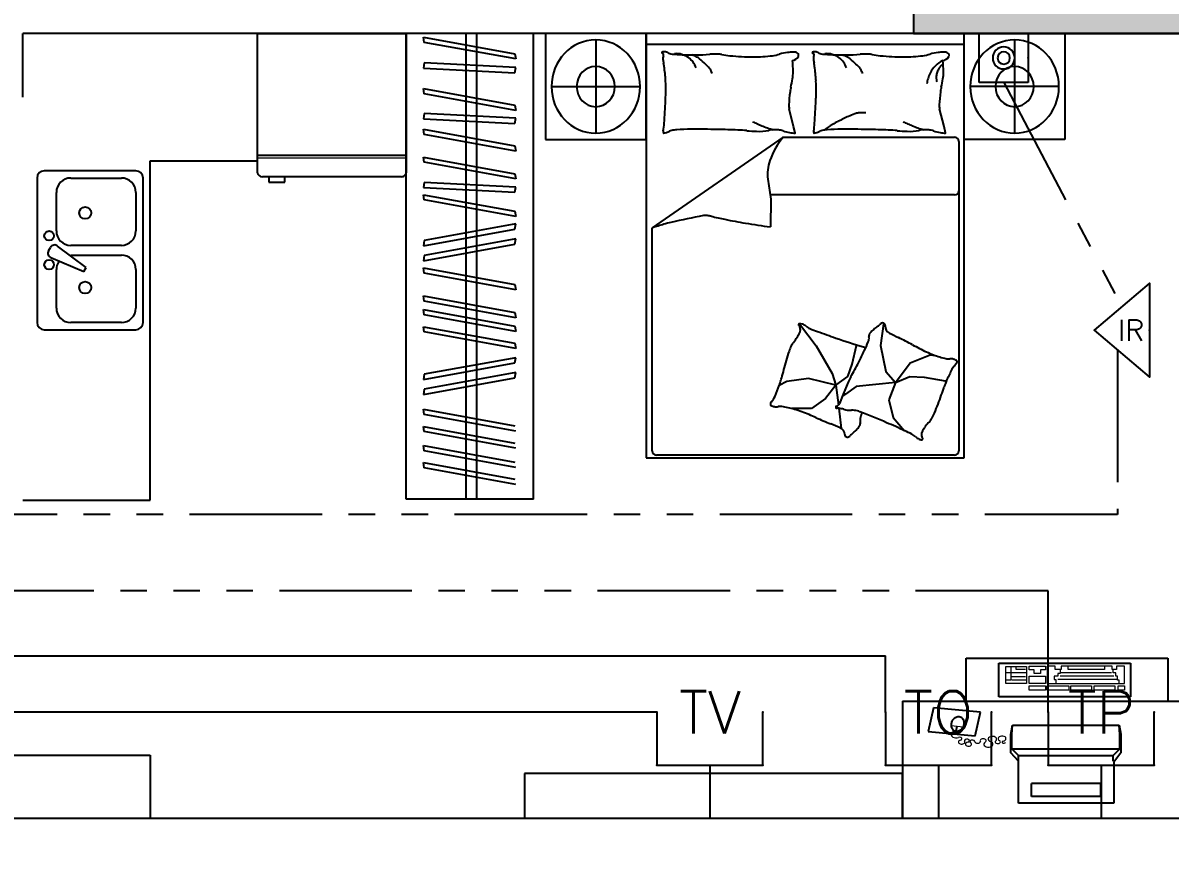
# Model space of a CAD drawing. Extents: x -41969 to 449372, y 65390 to 759577.
# Drawn here: x 301935 to 307344, y 719142 to 723042 of the extents above; entities that cross this region are included whole.
import ezdxf
from ezdxf.enums import TextEntityAlignment as Align

# ---------------------------------------------------------------- set-up
doc = ezdxf.new("R2010")
doc.units = 0
doc.header["$LTSCALE"] = 1000
doc.header["$MEASUREMENT"] = 0
doc.linetypes.add('PHANTOM2', pattern=[1.25, 0.625, -0.125, 0.125, -0.125, 0.125, -0.125])
doc.linetypes.add('PHANTOM3', pattern=[1.5, 0.625, -0.125, 0.125, -0.125, 0.125, -0.125, 0.125, -0.125])
for name, color, linetype in [('EQUIP-消防', 241, 'Continuous'), ('EQUIP-通讯', 241, 'Continuous'), ('jg新结构柱', 9, 'Continuous'), ('WALL', 7, 'Continuous'), ('WIRE-照明', 120, 'Continuous'), ('装修家具', 8, 'Continuous')]:
    doc.layers.add(name, color=color, linetype=linetype)
doc.styles.add('_TEL_DIM', font='SIMPLEX', dxfattribs={"width": 0.8, "height": 3.5, "bigfont": 'HZTXT'})
doc.styles.add('DIM_FONT', font='SIMPLEX', dxfattribs={"width": 0.7, "bigfont": 'GBCBIG'})
doc.styles.get("Standard").update_dxf_attribs({"font": 'gbenor.shx', "bigfont": 'gbcbig.shx'})
doc.linetypes.add('TV', pattern='A,2.8,-0.1,["TV",_TEL_DIM,S=0.07,R=0,X=0,Y=-0.1],-0.52', length=3.42)

# ---------------------------------------------------------------- blocks, each defined once
blk = doc.blocks.new('A$C65FF3140')
at = {"color": 8}
for p, q in [((6556.7, 10300), (7256.7, 10300)), ((6556.7, 9643.7), (6556.7, 10300)), ((7256.7, 8104.9), (7256.7, 10300)), ((7256.7, 10300), (7256.7, 9643.7)), ((7338.5, 10283.1), (7769.9, 10204.7)), ((7342.2, 10258.4), (7338.5, 10283.1)), ((7540.2, 8104.9), (7540.2, 10300)), ((7588.4, 10300), (7588.4, 8104.9)), ((7856.7, 8104.9), (7856.7, 10300)), ((7913.6, 10300), (7913.6, 9800)), ((8388.6, 10300), (7913.6, 10300)), ((8388.6, 9800), (8388.6, 10300)), ((8388.6, 9800), (8388.6, 10300)), ((9888.6, 10300), (8388.6, 10300)), ((8388.6, 10300), (8388.6, 8300)), ((9888.6, 9800), (9888.6, 10300)), ((9888.6, 10300), (10363.6, 10300)), ((9888.6, 8300), (9888.6, 10300)), ((10363.6, 10300), (10363.6, 9800)), ((7773.6, 10180.1), (7342.2, 10258.4)), ((8151.1, 10270), (8151.1, 9830)), ((9888.6, 10247.6), (8388.6, 10247.6)), ((10126.1, 10270), (10126.1, 9830)), ((7769.9, 10204.7), (7773.6, 10180.1)), ((7769.9, 10204.7), (7773.6, 10180.1)), ((7342.2, 10161.8), (7338.5, 10137.2)), ((7342.2, 10161.8), (7338.5, 10137.2)), ((7338.5, 10137.2), (7769.9, 10115.5)), ((7338.5, 10137.2), (7769.9, 10115.5)), ((7773.6, 10140.1), (7342.2, 10161.8)), ((7773.6, 10140.1), (7342.2, 10161.8)), ((7769.9, 10115.5), (7773.6, 10140.1)), ((7769.9, 10115.5), (7773.6, 10140.1)), ((7338.5, 10040.3), (7769.9, 9962)), ((7342.2, 10015.7), (7338.5, 10040.3)), ((7338.5, 10040.3), (7769.9, 9962)), ((7342.2, 10015.7), (7338.5, 10040.3)), ((7773.6, 9937.3), (7342.2, 10015.7)), ((7773.6, 9937.3), (7342.2, 10015.7)), ((7942.1, 10050), (8360.1, 10050)), ((10335.1, 10050), (9917.1, 10050)), ((7769.9, 9962), (7773.6, 9937.3)), ((7769.9, 9962), (7773.6, 9937.3)), ((7342.2, 9922.8), (7338.5, 9898.2)), ((7342.2, 9922.8), (7338.5, 9898.2)), ((7773.6, 9901.2), (7342.2, 9922.8)), ((7773.6, 9901.2), (7342.2, 9922.8)), ((7769.9, 9876.5), (7773.6, 9901.2)), ((7769.9, 9876.5), (7773.6, 9901.2)), ((9084, 9861.7), (9063.4, 9944.3)), ((9793.3, 9861.7), (9772.6, 9944.3)), ((7338.5, 9898.2), (7769.9, 9876.5)), ((7338.5, 9898.2), (7769.9, 9876.5)), ((7338.5, 9849.1), (7769.9, 9770.8)), ((7342.2, 9824.5), (7338.5, 9849.1)), ((7338.5, 9849.1), (7769.9, 9770.8)), ((7342.2, 9824.5), (7338.5, 9849.1)), ((9091.5, 9831.7), (9084, 9861.7)), ((9800.8, 9831.7), (9793.3, 9861.7)), ((7773.6, 9746.1), (7342.2, 9824.5)), ((7773.6, 9746.1), (7342.2, 9824.5)), ((7913.6, 9800), (8388.6, 9800)), ((9035.1, 9811.5), (8417, 9384.1)), ((9035.1, 9811.5), (9842.8, 9811.5)), ((9862.8, 9791.5), (9862.8, 8332.2)), ((10363.6, 9800), (9888.6, 9800)), ((7769.9, 9770.8), (7773.6, 9746.1)), ((7769.9, 9770.8), (7773.6, 9746.1)), ((6050, 8099.9), (6050, 9700)), ((6050, 9700), (6556.7, 9700)), ((7256.7, 9725), (6556.7, 9725)), ((7338.5, 9717.7), (7769.9, 9639.3)), ((7342.2, 9693), (7338.5, 9717.7)), ((7338.5, 9717.7), (7769.9, 9639.3)), ((7342.2, 9693), (7338.5, 9717.7)), ((7773.6, 9614.7), (7342.2, 9693)), ((7773.6, 9614.7), (7342.2, 9693)), ((7769.9, 9639.3), (7773.6, 9614.7)), ((7769.9, 9639.3), (7773.6, 9614.7)), ((7234.1, 9625), (6579.2, 9625)), ((6610.2, 9625), (6610.2, 9600)), ((6610.2, 9600), (6685.4, 9600)), ((6685.4, 9600), (6685.4, 9625)), ((7342.2, 9598.1), (7338.5, 9573.4)), ((7342.2, 9598.1), (7338.5, 9573.4)), ((7773.6, 9576.4), (7342.2, 9598.1)), ((7773.6, 9576.4), (7342.2, 9598.1)), ((7769.9, 9551.8), (7773.6, 9576.4)), ((7769.9, 9551.8), (7773.6, 9576.4)), ((8962.6, 9613.8), (8976.2, 9518.4)), ((7338.5, 9573.4), (7769.9, 9551.8)), ((7338.5, 9573.4), (7769.9, 9551.8)), ((7338.5, 9540.3), (7769.9, 9462)), ((7342.2, 9515.7), (7338.5, 9540.3)), ((7338.5, 9540.3), (7769.9, 9462)), ((7342.2, 9515.7), (7338.5, 9540.3)), ((9842.8, 9538.9), (8973.3, 9538.9)), ((7773.6, 9437.3), (7342.2, 9515.7)), ((7773.6, 9437.3), (7342.2, 9515.7)), ((8976.2, 9518.4), (8974.5, 9388.3)), ((7769.9, 9462), (7773.6, 9437.3)), ((7769.9, 9462), (7773.6, 9437.3)), ((7338.5, 9299), (7769.9, 9377.4)), ((7338.5, 9299), (7769.9, 9377.4)), ((7773.6, 9402), (7342.2, 9323.7)), ((7773.6, 9402), (7342.2, 9323.7)), ((7769.9, 9377.4), (7773.6, 9402)), ((7769.9, 9377.4), (7773.6, 9402)), ((8417, 8332.2), (8417, 9384.1)), ((7342.2, 9323.7), (7338.5, 9299)), ((7342.2, 9323.7), (7338.5, 9299)), ((7338.5, 9228.8), (7769.9, 9307.1)), ((7338.5, 9228.8), (7769.9, 9307.1)), ((7773.6, 9331.8), (7342.2, 9253.4)), ((7773.6, 9331.8), (7342.2, 9253.4)), ((7769.9, 9307.1), (7773.6, 9331.8)), ((7769.9, 9307.1), (7773.6, 9331.8)), ((7342.2, 9253.4), (7338.5, 9228.8)), ((7342.2, 9253.4), (7338.5, 9228.8)), ((7338.5, 9195.2), (7769.9, 9116.8)), ((7342.2, 9170.5), (7338.5, 9195.2)), ((7338.5, 9195.2), (7769.9, 9116.8)), ((7342.2, 9170.5), (7338.5, 9195.2)), ((7773.6, 9092.2), (7342.2, 9170.5)), ((7773.6, 9092.2), (7342.2, 9170.5)), ((7769.9, 9116.8), (7773.6, 9092.2)), ((7769.9, 9116.8), (7773.6, 9092.2)), ((7338.5, 9062.7), (7769.9, 8984.3)), ((7342.2, 9038), (7338.5, 9062.7)), ((7338.5, 9062.7), (7769.9, 8984.3)), ((7342.2, 9038), (7338.5, 9062.7)), ((7773.6, 8959.7), (7342.2, 9038)), ((7773.6, 8959.7), (7342.2, 9038)), ((7338.5, 8998.2), (7769.9, 8919.9)), ((7342.2, 8973.6), (7338.5, 8998.2)), ((7338.5, 8998.2), (7769.9, 8919.9)), ((7342.2, 8973.6), (7338.5, 8998.2)), ((7769.9, 8984.3), (7773.6, 8959.7)), ((7769.9, 8984.3), (7773.6, 8959.7)), ((7773.6, 8895.2), (7342.2, 8973.6)), ((7773.6, 8895.2), (7342.2, 8973.6)), ((9111, 8931.6), (9190.2, 8827.6)), ((9507.6, 8931.7), (9493.8, 8828.6)), ((7338.5, 8917.7), (7769.9, 8839.4)), ((7342.2, 8893.1), (7338.5, 8917.7)), ((7338.5, 8917.7), (7769.9, 8839.4)), ((7342.2, 8893.1), (7338.5, 8917.7)), ((7773.6, 8814.7), (7342.2, 8893.1)), ((7773.6, 8814.7), (7342.2, 8893.1)), ((7769.9, 8919.9), (7773.6, 8895.2)), ((7769.9, 8919.9), (7773.6, 8895.2)), ((7769.9, 8839.4), (7773.6, 8814.7)), ((7769.9, 8839.4), (7773.6, 8814.7)), ((9190.2, 8827.6), (9265.3, 8697.3)), ((9360.2, 8740.7), (9380, 8829.6)), ((9493.8, 8828.6), (9519.6, 8706.5)), ((7773.6, 8771.7), (7342.2, 8693.4)), ((7773.6, 8771.7), (7342.2, 8693.4)), ((7769.9, 8747.1), (7773.6, 8771.7)), ((7769.9, 8747.1), (7773.6, 8771.7)), ((9633.2, 8747.8), (9727.8, 8785.6)), ((9727.8, 8785.6), (9751.9, 8782.2)), ((7338.5, 8668.7), (7769.9, 8747.1)), ((7338.5, 8668.7), (7769.9, 8747.1)), ((9340.4, 8683.4), (9360.2, 8740.7)), ((9564.4, 8655), (9633.2, 8747.8)), ((7342.2, 8693.4), (7338.5, 8668.7)), ((7342.2, 8693.4), (7338.5, 8668.7)), ((7338.5, 8598.5), (7769.9, 8676.8)), ((7338.5, 8598.5), (7769.9, 8676.8)), ((7773.6, 8701.5), (7342.2, 8623.1)), ((7773.6, 8701.5), (7342.2, 8623.1)), ((7769.9, 8676.8), (7773.6, 8701.5)), ((7769.9, 8676.8), (7773.6, 8701.5)), ((9051.8, 8659.7), (9015.8, 8639.7)), ((9154.6, 8673.6), (9051.8, 8659.7)), ((9283.1, 8642), (9154.6, 8673.6)), ((9265.3, 8697.3), (9283.1, 8642)), ((9283.1, 8642), (9340.4, 8683.4)), ((9341.3, 8655.8), (9318.3, 8599.5)), ((9564.4, 8655), (9378.6, 8636.1)), ((9519.6, 8706.5), (9564.4, 8655)), ((9564.4, 8655), (9533.4, 8572.5)), ((9564.4, 8655), (9631.4, 8682.5)), ((9631.4, 8682.5), (9700.2, 8679)), ((9700.2, 8679), (9798.3, 8661.8)), ((9798.3, 8661.8), (9801.6, 8655.4)), ((7342.2, 8623.1), (7338.5, 8598.5)), ((7342.2, 8623.1), (7338.5, 8598.5)), ((9283.1, 8642), (9233.7, 8578.7)), ((9283.1, 8642), (9294.9, 8547.8)), ((9378.6, 8636.1), (9328.7, 8600)), ((9233.7, 8578.7), (9168.5, 8531.3)), ((9318.3, 8599.5), (9300.5, 8556)), ((9328.7, 8600), (9316.6, 8591.4)), ((9533.4, 8572.5), (9554, 8489.9)), ((7338.5, 8528.2), (7769.9, 8449.9)), ((7342.2, 8503.6), (7338.5, 8528.2)), ((7338.5, 8528.2), (7769.9, 8449.9)), ((7342.2, 8503.6), (7338.5, 8528.2)), ((7773.6, 8425.2), (7342.2, 8503.6)), ((7773.6, 8425.2), (7342.2, 8503.6)), ((9168.5, 8531.3), (9075.6, 8531.3)), ((9296.7, 8533.1), (9308.6, 8438.5)), ((7338.5, 8447.7), (7769.9, 8369.3)), ((7342.2, 8423), (7338.5, 8447.7)), ((7338.5, 8447.7), (7769.9, 8369.3)), ((7342.2, 8423), (7338.5, 8447.7)), ((9554, 8489.9), (9607.6, 8427.4)), ((7773.6, 8344.7), (7342.2, 8423)), ((7773.6, 8344.7), (7342.2, 8423)), ((7338.5, 8357.3), (7769.9, 8279)), ((7342.2, 8332.7), (7338.5, 8357.3)), ((7338.5, 8357.3), (7769.9, 8279)), ((7342.2, 8332.7), (7338.5, 8357.3)), ((7773.6, 8254.3), (7342.2, 8332.7)), ((7773.6, 8254.3), (7342.2, 8332.7)), ((7338.5, 8276.8), (7769.9, 8198.4)), ((7342.2, 8252.1), (7338.5, 8276.8)), ((7338.5, 8276.8), (7769.9, 8198.4)), ((7342.2, 8252.1), (7338.5, 8276.8)), ((8388.6, 8300), (9888.6, 8300)), ((9842.8, 8312.2), (8437, 8312.2)), ((7773.6, 8173.8), (7342.2, 8252.1)), ((7773.6, 8173.8), (7342.2, 8252.1)), ((5450, 8099.9), (6050, 8099.9)), ((7856.7, 8104.9), (7256.7, 8104.9)), ((7856.7, 8104.9), (7256.7, 8104.9)), ((9897.9, 7151.7), (9897.9, 7355.4)), ((9897.9, 7355.4), (10848.2, 7355.4)), ((10051.4, 7330.9), (10672.3, 7330.9)), ((10051.4, 7171.8), (10051.4, 7330.9)), ((10672.3, 7330.9), (10672.3, 7171.8)), ((10848.2, 7355.4), (10848.2, 7151.7)), ((9598, 7151.7), (11100, 7151.7)), ((9598, 7151.7), (9598, 6769.7)), ((10672.3, 7171.8), (10051.4, 7171.8)), ((9743.2, 7120.7, -88.9), (9718.8, 7009.4, -88.9)), ((9964.7, 7100.2, -88.9), (9743.2, 7120.7, -88.9)), ((9940.3, 6988.9, -88.9), (9964.7, 7100.2, -88.9)), ((9853.6, 7032.6, -88.9), (9848.7, 7010.6, -88.9)), ((10108.2, 6994.1), (10116.3, 7039.1)), ((10112.3, 6996.7), (10116.3, 7039.1)), ((10116.3, 7039.1), (10618.8, 7039.1)), ((10618.8, 7039.1), (10627, 6996.7)), ((10622.9, 6996.7), (10618.8, 7039.1)), ((9718.8, 7009.4, -88.9), (9940.3, 6988.9, -88.9)), ((10108.2, 6909.2), (10108.2, 6994.1)), ((10112.3, 6927.8), (10112.3, 6996.7)), ((10622.9, 6927.8), (10622.9, 6996.7)), ((10627, 6996.7), (10627, 6909.2)), ((10112.3, 6927.8), (10622.9, 6927.8)), ((10144.9, 6895.9), (10112.3, 6927.8)), ((10590.2, 6895.9), (10622.9, 6927.8)), ((4854.3, 6897.2), (6050, 6897.2)), ((6050, 6897.2), (6050, 6600)), ((10144.9, 6869.4), (10108.2, 6909.2)), ((10144.9, 6895.9), (10590.2, 6895.9)), ((10144.9, 6869.4), (10144.9, 6895.9)), ((10590.2, 6869.4), (10590.2, 6895.9)), ((10627, 6909.2), (10594.3, 6864.1)), ((10144.9, 6670.5), (10144.9, 6869.4)), ((10594.3, 6864.1), (10594.3, 6670.5)), ((9598, 6811.6), (7814.9, 6811.6)), ((7814.9, 6811.6), (7814.9, 6600)), ((9598, 6600), (9598, 6811.6)), ((9598, 6769.7), (9598, 6600)), ((10533, 6763.3), (10206.2, 6763.3)), ((10206.2, 6702.3), (10206.2, 6763.3)), ((10533, 6702.3), (10533, 6763.3)), ((10594.3, 6670.5), (10144.9, 6670.5)), ((10533, 6702.3), (10206.2, 6702.3)), ((7814.9, 6600), (9598, 6600)), ((9598, 6600), (11100, 6600))]:
    blk.add_line(p, q, dxfattribs=at)
at = {"color": 8, "lineweight": 13}
for p, q in [((7256.7, 9712.5), (6556.7, 9712.5)), ((10084, 7315), (10182.1, 7315)), ((10084, 7235.4), (10084, 7315)), ((10108.6, 7315), (10108.6, 7285.8)), ((10133.1, 7301.7), (10133.1, 7315)), ((10182.1, 7315), (10182.1, 7235.4)), ((10194.3, 7299.1), (10194.3, 7317.6)), ((10194.3, 7317.6), (10272, 7317.6)), ((10272, 7317.6), (10272, 7299.1)), ((10316.9, 7317.6), (10280.1, 7317.6)), ((10280.1, 7317.6), (10280.1, 7235.4)), ((10316.9, 7301.7), (10316.9, 7317.6)), ((10586.5, 7317.6), (10345.5, 7317.6)), ((10345.5, 7317.6), (10345.5, 7301.7)), ((10378.2, 7301.7), (10378.2, 7317.6)), ((10549.7, 7317.6), (10549.7, 7301.7)), ((10586.5, 7301.7), (10586.5, 7317.6)), ((10606.9, 7317.6), (10606.9, 7301.7)), ((10643.7, 7317.6), (10606.9, 7317.6)), ((10643.7, 7235.4), (10643.7, 7317.6)), ((10108.6, 7285.8), (10088.1, 7285.8)), ((10108.6, 7251.3), (10088.1, 7251.3)), ((10108.6, 7285.8), (10108.6, 7251.3)), ((10182.1, 7285.8), (10112.6, 7285.8)), ((10178, 7267.2), (10112.6, 7267.2)), ((10182.1, 7251.3), (10112.6, 7251.3)), ((10178, 7301.7), (10133.1, 7301.7)), ((10218.8, 7299.1), (10194.3, 7299.1)), ((10194.3, 7235.4), (10194.3, 7269.9)), ((10194.3, 7269.9), (10272, 7269.9)), ((10218.8, 7283.2), (10218.8, 7299.1)), ((10247.4, 7283.2), (10218.8, 7283.2)), ((10247.4, 7299.1), (10247.4, 7283.2)), ((10272, 7299.1), (10247.4, 7299.1)), ((10272, 7269.9), (10272, 7235.4)), ((10329.1, 7269.9), (10312.8, 7269.9)), ((10312.8, 7269.9), (10312.8, 7254)), ((10312.8, 7254), (10321, 7254)), ((10345.5, 7301.7), (10316.9, 7301.7)), ((10321, 7254), (10321, 7238.1)), ((10329.1, 7283.2), (10329.1, 7269.9)), ((10341.4, 7283.2), (10329.1, 7283.2)), ((10606.9, 7254), (10329.1, 7254)), ((10341.4, 7299.1), (10341.4, 7283.2)), ((10594.7, 7269.9), (10341.4, 7269.9)), ((10582.4, 7285.8), (10345.5, 7285.8)), ((10549.7, 7301.7), (10378.2, 7301.7)), ((10606.9, 7301.7), (10586.5, 7301.7)), ((10590.6, 7285.8), (10590.6, 7301.7)), ((10602.8, 7285.8), (10590.6, 7285.8)), ((10602.8, 7269.9), (10602.8, 7285.8)), ((10611, 7269.9), (10602.8, 7269.9)), ((10611, 7251.3), (10611, 7269.9)), ((10619.2, 7251.3), (10611, 7251.3)), ((10619.2, 7238.1), (10619.2, 7251.3)), ((10182.1, 7235.4), (10084, 7235.4)), ((10272, 7235.4), (10194.3, 7235.4)), ((10194.3, 7203.6), (10194.3, 7224.8)), ((10194.3, 7224.8), (10272, 7224.8)), ((10272, 7203.6), (10194.3, 7203.6)), ((10272, 7224.8), (10272, 7203.6)), ((10280.1, 7235.4), (10643.7, 7235.4)), ((10280.1, 7224.8), (10382.2, 7224.8)), ((10280.1, 7203.6), (10280.1, 7224.8)), ((10382.2, 7203.6), (10280.1, 7203.6)), ((10382.2, 7224.8), (10382.2, 7203.6)), ((10390.4, 7224.8), (10488.5, 7224.8)), ((10390.4, 7203.6), (10390.4, 7224.8)), ((10488.5, 7203.6), (10390.4, 7203.6)), ((10488.5, 7224.8), (10488.5, 7203.6)), ((10500.7, 7224.8), (10598.7, 7224.8)), ((10500.7, 7203.6), (10500.7, 7224.8)), ((10598.7, 7203.6), (10500.7, 7203.6)), ((10598.7, 7224.8), (10598.7, 7203.6)), ((10615.1, 7203.6), (10615.1, 7224.8)), ((10615.1, 7224.8), (10643.7, 7224.8)), ((10643.7, 7203.6), (10615.1, 7203.6)), ((10643.7, 7224.8), (10643.7, 7203.6)), ((9883.3, 7029.5, -88.9), (9826.3, 7035.4, -88.9))]:
    blk.add_line(p, q, dxfattribs=at)
at = {"color": 8, "linetype": 'ByBlock'}
for p, q in [((5982.2, 9652.9), (5550.8, 9652.9)), ((5516.7, 9618.8), (5516.7, 8937.6)), ((5675.7, 9618.8), (5914.1, 9618.8)), ((6016.3, 8937.6), (6016.3, 9618.8)), ((5607.5, 9369), (5607.5, 9550.7)), ((5982.2, 9550.7), (5982.2, 9369)), ((5570.4, 9275.9), (5579.6, 9291.8)), ((5747.8, 9197.2), (5613.7, 9298)), ((5914.1, 9300.9), (5675.7, 9300.9)), ((5676.5, 9255.5), (5914.1, 9255.5)), ((5582.1, 9243.3), (5736.5, 9177.5)), ((5736.5, 9177.5), (5747.8, 9197.2)), ((5607.5, 9005.7), (5607.5, 9187.3)), ((5982.2, 9187.3), (5982.2, 9005.7)), ((5914.1, 8937.6), (5675.7, 8937.6)), ((5550.8, 8903.5), (5982.2, 8903.5))]:
    blk.add_line(p, q, dxfattribs=at)
for centre, radius in [((5743.8, 9454.2), 28.4), ((5573.5, 9346.3), 22.7), ((5573.5, 9210.1), 22.7), ((5743.8, 9102.2), 28.4)]:
    blk.add_circle(centre, radius, dxfattribs=at)
at = {"color": 8}
for centre, radius, start, end in [((8464.6, 10210), 2.32, 160.436, 281.8931), ((8465.7, 10209.6), 3.42, 111.7883, 160.436), ((8473.7, 10189.4), 25.1, 94.3025, 111.7883), ((8466, 10203.5), 4.28, 21.9904, 101.8931), ((8500.5, 10181.6), 32.8, 158.579, 188.1335), ((8711.6, 10211.8), 246, 188.1335, 192.1095), ((8455.5, 10199.3), 15.6, 338.579, 21.9904), ((8474, 10185.7), 28.9, 59.3487, 94.3025), ((8516.2, 10256.9), 53.9, 239.3487, 264.7408), ((8586.5, 11020.6), 820.8, 264.7408, 268.0921), ((8529.8, 10106.2), 99.2, 74.0648, 94.2159), ((8529.8, 10106.2), 99.2, 53.9136, 74.0648), ((8608.9, 11693.7), 1494.3, 268.0921, 270.5757), ((8529.8, 10106.2), 99.2, 36.1766, 53.9136), ((8521.2, 9980.7), 234, 62.7604, 69.1397), ((8615.2, 11072.6), 873.2, 270.5757, 274.8018), ((8593.2, 10120.5), 76.8, 51.6114, 62.7604), ((8397.6, 9873.7), 391.6, 46.1885, 51.6114), ((8712.5, 9913.8), 289.7, 87.4614, 94.8018), ((8718.6, 10051), 152.4, 79.8101, 87.4614), ((8839.2, 10721.9), 529.3, 259.8101, 263.9133), ((8894.3, 11238.7), 1049, 263.9133, 270), ((8894.3, 10872.4), 682.7, 270, 277.5469), ((8952.1, 10435.8), 242.2, 277.5469, 285.744), ((9100.6, 9909.3), 304.8, 98.4372, 105.744), ((9079.5, 10051.3), 161.1, 90, 98.4372), ((9075.8, 10207.3), 34.2, 274.4002, 333.4195), ((8589.6, 10120.1), 491.8, 0, 6.2324), ((9079.5, 10122.1), 90.4, 78.7276, 90), ((9094.6, 10197.9), 13.1, 333.4195, 78.7276), ((9173.9, 10210), 2.32, 160.436, 281.8931), ((9174.9, 10209.6), 3.42, 111.7883, 160.436), ((9183, 10189.4), 25.1, 94.3025, 111.7883), ((9175.2, 10203.5), 4.28, 21.9904, 101.8931), ((9209.8, 10181.6), 32.8, 158.579, 188.1335), ((9420.9, 10211.8), 246, 188.1335, 192.1095), ((9164.7, 10199.3), 15.6, 338.579, 21.9904), ((9183.2, 10185.7), 28.9, 59.3487, 94.3025), ((9225.5, 10256.9), 53.9, 239.3487, 264.7408), ((9295.7, 11020.6), 820.8, 264.7408, 268.0921), ((9239.1, 10106.2), 99.2, 74.0648, 94.2159), ((9239.1, 10106.2), 99.2, 53.9136, 74.0648), ((9318.2, 11693.7), 1494.3, 268.0921, 270.5757), ((9239.1, 10106.2), 99.2, 36.1766, 53.9136), ((9230.4, 9980.7), 234, 62.7604, 69.1397), ((9324.4, 11072.6), 873.2, 270.5757, 274.8018), ((9302.4, 10120.5), 76.8, 51.6114, 62.7604), ((9106.9, 9873.7), 391.6, 46.1885, 51.6114), ((9421.8, 9913.8), 289.7, 87.4614, 94.8018), ((9427.8, 10051), 152.4, 79.8101, 87.4614), ((9548.4, 10721.9), 529.3, 259.8101, 263.9133), ((9603.5, 11238.7), 1049, 263.9133, 270), ((9603.5, 10872.4), 682.7, 270, 277.5469), ((9661.4, 10435.8), 242.2, 277.5469, 285.744), ((9809.8, 9909.3), 304.8, 98.4372, 105.744), ((9851.8, 10048.8), 139.9, 117.2036, 134.9024), ((9788.7, 10051.3), 161.1, 90, 98.4372), ((9785, 10207.3), 34.2, 274.4002, 333.4195), ((9298.8, 10120.1), 491.8, 0, 6.2324), ((9788.7, 10122.1), 90.4, 78.7276, 90), ((9803.8, 10197.9), 13.1, 333.4195, 78.7276), ((8277.2, 10118.5), 198.3, 7.6809, 12.1095), ((7568.9, 10023), 913.1, 3.3687, 7.6809), ((8529.8, 10106.2), 99.2, 18.4397, 36.1766), ((8512.9, 9993.8), 225.2, 39.0349, 46.1885), ((8649.5, 10104.6), 49.3, 28.3168, 39.0349), ((8516.7, 10033), 200.2, 23.0028, 28.3168), ((8877.5, 10120.1), 204, 350.3156, 0), ((8986.4, 10118.5), 198.3, 7.6809, 12.1095), ((8278.1, 10023), 913.1, 3.3687, 7.6809), ((9239.1, 10106.2), 99.2, 18.4397, 36.1766), ((9222.1, 9993.8), 225.2, 39.0349, 46.1885), ((9358.7, 10104.6), 49.3, 28.3168, 39.0349), ((9225.9, 10033), 200.2, 23.0028, 28.3168), ((9851.8, 10048.8), 139.9, 134.9024, 152.6012), ((9954.1, 10047), 205.6, 158.1851, 161.2201), ((9903.5, 10067.2), 151.1, 154.6449, 158.1851), ((9814.5, 10109.4), 52.6, 138.5571, 154.6449), ((9842.4, 10084.7), 89.9, 126.2641, 138.5571), ((9586.7, 10120.1), 204, 350.3156, 0), ((7802.8, 10036.8), 678.7, 358.3669, 3.3687), ((8209.1, 10234.2), 882, 347.8016, 350.3156), ((8512, 10036.8), 678.7, 358.3669, 3.3687), ((9851.8, 10048.8), 139.9, 163.485, 174.3689), ((9851.8, 10048.8), 139.9, 152.6012, 163.485), ((9812.6, 10095.1), 56.2, 161.2201, 180), ((9848, 10095.1), 91.5, 180, 194.6851), ((8918.3, 10234.2), 882, 347.8016, 350.3156), ((7116.6, 10056.4), 1365.2, 356.945, 358.3669), ((9719.5, 9933.2), 658.8, 171.9949, 177.3351), ((9381.2, 9980.8), 317.1, 167.8016, 171.9949), ((7825.8, 10056.4), 1365.2, 356.945, 358.3669), ((10428.7, 9933.2), 658.8, 171.9949, 177.3351), ((10090.4, 9980.8), 317.1, 167.8016, 171.9949), ((-5136.3, 10710.3), 13635.6, 356.49514, 356.94504), ((9129, 9960.7), 67.7, 177.3351, 194.0452), ((-4427.1, 10710.3), 13635.6, 356.49514, 356.94504), ((9838.3, 9960.7), 67.7, 177.3351, 194.0452), ((9932.8, 8604.3), 1432.3, 114.3265, 116.4985), ((9551.5, 9447.7), 506.6, 110.6743, 114.3265), ((9393.1, 9867.5), 58, 94.0828, 110.6743), ((9408.3, 9654), 272.1, 86.4448, 94.0828), ((8153.1, 9896.3), 321.2, 350.0016, 356.4951), ((8541.9, 9700.7), 145.9, 93.574, 102.869), ((8605.4, 8684.6), 1164, 90.2865, 93.574), ((8628.1, 4130.1), 5718.5, 89.0296, 90.2865), ((8668, 6486.1), 3362.2, 87.3904, 89.0296), ((8765.7, 8629.6), 1216.5, 85.3824, 87.3904), ((9206.4, 10552), 738.7, 244.6889, 246.5156), ((9206.4, 10552), 738.7, 246.5156, 248.3423), ((9206.4, 10552), 738.7, 248.3423, 250.572), ((9206.4, 10552), 738.7, 250.572, 252.8018), ((8995.7, 9700.6), 145.9, 83.5659, 101.5586), ((8998.7, 9726.6), 119.7, 72.6136, 83.5659), ((8862.4, 9896.3), 321.2, 350.0016, 356.4951), ((9251.1, 9700.7), 145.9, 93.574, 102.869), ((9654.5, 9254), 728.6, 122.135, 125.8263), ((9314.6, 8684.6), 1164, 90.2865, 93.574), ((9433.2, 9606.3), 312.6, 116.4985, 122.135), ((9337.4, 4130.1), 5718.5, 89.0296, 90.2865), ((9377.3, 6486.1), 3362.2, 87.3904, 89.0296), ((9475, 8629.6), 1216.5, 85.3824, 87.3904), ((9915.6, 10552), 738.7, 244.6889, 246.5156), ((9915.6, 10552), 738.7, 246.5156, 248.3423), ((9915.6, 10552), 738.7, 248.3423, 250.572), ((9915.6, 10552), 738.7, 250.572, 252.8018), ((9705, 9700.6), 145.9, 83.5659, 101.5586), ((9707.9, 9726.6), 119.7, 72.6136, 83.5659), ((8488.5, 9837.2), 19.3, 170.0016, 196.6978), ((8471.2, 9832), 1.32, 196.6978, 277.1204), ((8460.5, 9917.5), 87.5, 277.1204, 286.2212), ((8463.5, 9907.2), 76.7, 286.2212, 297.2841), ((8519.5, 9798.8), 45.3, 102.869, 117.2841), ((8976.8, 11242.3), 1404.8, 265.3824, 267.2509), ((8920.4, 10069), 230.1, 267.2509, 281.5586), ((9323.9, 9572.2), 375.1, 140.3555, 159.8512), ((9103.1, 10060.1), 229.7, 252.6136, 260.5159), ((9109.9, 10100.6), 270.8, 260.5159, 265.9171), ((9090.6, 9831.4), 0.917, 265.9171, 14.0449), ((9197.7, 9837.2), 19.3, 170.0016, 196.6978), ((9180.5, 9832), 1.32, 196.6978, 277.1204), ((9169.8, 9917.5), 87.5, 277.1204, 286.2212), ((9172.8, 9907.2), 76.7, 286.2212, 297.2841), ((9228.7, 9798.8), 45.3, 102.869, 117.2841), ((9686, 11242.3), 1404.8, 265.3824, 267.2509), ((9629.7, 10069), 230.1, 267.2509, 281.5586), ((9812.3, 10060.1), 229.7, 252.6136, 260.5159), ((9819.1, 10100.6), 270.8, 260.5159, 265.9171), ((9799.9, 9831.4), 0.917, 265.9171, 14.0449), ((9842.8, 9791.5), 20, 0, 90), ((9140.9, 9639.3), 180.1, 159.8512, 188.1356), ((9842.8, 9558.9), 20, 270, 0), ((9414.9, 5447.8), 4064.6, 100.7276, 102.9255), ((8669.1, 9384.2), 58.1, 82.2696, 100.7276), ((8650.8, 9249.4), 194.2, 76.8096, 82.2696), ((9269.2, 11887.9), 2515.8, 256.8096, 258.3259), ((9283.8, 11958.6), 2588, 258.3259, 260.505), ((8976.1, 7636.1), 1835.1, 105.9352, 107.7364), ((8652.7, 8768.6), 657.4, 102.9255, 105.9352), ((9480.4, 13134.3), 3780.1, 260.505, 262.308), ((9113.2, 8926.7), 6.3, 166.7192, 233.4208), ((9111.3, 8927.2), 4.43, 93.9484, 166.7192), ((9113.5, 8896.4), 35.2, 69.6548, 93.9484), ((9104.8, 8873.1), 60.1, 51.4146, 69.6548), ((9459.5, 8960.7), 45.2, 307.5287, 314.1274), ((9539.5, 8878.2), 69.7, 128.8136, 134.1274), ((9503.8, 8922.6), 12.7, 356.7545, 128.8136), ((8798.5, 9049), 352, 329.0944, 333.1821), ((9101, 8910.3), 14.2, 10.4074, 53.4208), ((9077.5, 8907.9), 39.3, 333.1821, 345.4291), ((9039, 8898.9), 77.1, 2.7286, 10.4074), ((9100.8, 8901.9), 15.3, 345.4291, 2.7286), ((9191.7, 8982), 79.2, 231.4146, 247.2931), ((9484.3, 9681.1), 837.1, 247.2931, 249.8713), ((10949.3, 13678.3), 5094.2, 249.8713, 250.9164), ((9461.5, 8873.2), 22.6, 144.1064, 188.0492), ((9505.9, 8841.1), 77.4, 133.5224, 144.1064), ((9602.4, 8739.4), 217.6, 127.2151, 133.5224), ((9870.3, 8386.7), 660.5, 126.2163, 127.2151), ((9254, 9228.2), 382.5, 306.2163, 307.5287), ((9552.3, 8919.9), 35.9, 176.7545, 242.7098), ((10955.9, 11640.4), 3097.2, 242.7098, 243.5853), ((9249.4, 8741.4), 196.5, 153.9265, 162.1604), ((9145.7, 8792.2), 81, 140.2995, 153.9265), ((8934.1, 8967.8), 194, 320.2995, 329.0944), ((10312, 11836.2), 3145, 250.9164, 253.3915), ((9446.4, 8934.1), 116.6, 253.3915, 259.2634), ((8506.6, 9229.6), 1005.4, 334.9471, 337.5838), ((9393.7, 8863.6), 45.8, 337.5838, 8.0492), ((8681.1, 7060.9), 2016.2, 62.5001, 63.5853), ((6794.6, 3436.9), 6101.9, 62.15178, 62.50014), ((12372.3, 13994.3), 5838.3, 242.15178, 242.50792), ((10969.1, 8188), 2003, 162.1604, 164.7375), ((7889.3, 9518.1), 1686.8, 332.9116, 334.9471), ((9965, 9368.4), 623.6, 242.5079, 249.2514), ((9896.4, 9187.3), 430, 249.2514, 257.3748), ((9816.2, 8829.2), 63, 257.3748, 273.3881), ((9823.5, 8706.6), 59.9, 76.9598, 93.3881), ((9825.5, 8715.3), 50.9, 58.3083, 76.9598), ((10626.7, 8281.4), 1648.1, 164.7375, 166.159), ((7997.6, 9462.7), 1565.2, 330.064, 332.9116), ((12216.1, 7536.1), 2661.9, 153.6668, 154.8268), ((9898.2, 8683.3), 75.5, 130.5086, 153.6668), ((9838.2, 8753.5), 16.8, 310.5086, 0.9614), ((9849.2, 8753.7), 5.8, 0.9614, 58.3083), ((8496.8, 8806.2), 545.4, 343.6878, 346.159), ((9539.7, 8574.7), 214.3, 150.064, 157.7645), ((10311.8, 8462.5), 545.4, 159.2919, 161.7631), ((9969.7, 8591.8), 179.8, 154.8268, 159.2919), ((6527.1, 9584), 2661.9, 338.0627, 339.2227), ((8847.8, 8703.5), 179.8, 339.2227, 343.6878), ((8228.4, 9149), 1648.1, 340.3416, 341.7631), ((8991.3, 8552.4), 16.8, 134.9045, 185.3572), ((8980.4, 8551.3), 5.8, 185.3572, 242.7041), ((8926.2, 8617.7), 75.5, 314.9045, 338.0627), ((9279.2, 8564.7), 23.1, 287.1867, 337.7645), ((7894.2, 9268.4), 2003, 337.7645, 340.3416), ((9001.1, 8591.4), 50.9, 242.7041, 261.3557), ((9002.4, 8600.3), 59.9, 261.3557, 277.784), ((9019.1, 8478.5), 63, 81.7707, 97.784), ((8966.5, 8115.4), 430, 73.6473, 81.7707), ((8912, 7929.5), 623.6, 66.9038, 73.6473), ((6866.4, 3132.8), 5838.3, 66.54767, 66.9038), ((9287.4, 8538.3), 4.67, 107.1867, 250.6201), ((9288.9, 8542.5), 9.2, 250.6201, 274.2593), ((9292.1, 8499.5), 34, 82.0178, 94.2593), ((9269.7, 8339.5), 195.5, 75.1193, 82.0178), ((9365.9, 8701.8), 179.4, 255.1193, 262.3216), ((9351.5, 8594.6), 71.2, 262.3216, 274.5118), ((9362.3, 8457.5), 66.3, 81.8784, 94.5118), ((9355.2, 8407.8), 116.6, 68.9957, 81.8784), ((8269.7, 5580.6), 3145, 66.5205, 68.9957), ((10355.5, 8179.8), 1005.4, 160.6552, 161.9797), ((9566.4, 8584.8), 196.5, 329.5306, 337.7645), ((11618.4, 14086.6), 6101.9, 246.54767, 246.89602), ((10015.2, 10328.7), 2016.2, 246.896, 247.9812), ((8098.2, 5588.2), 3097.2, 67.1056, 67.9812), ((9289.1, 8408.4), 35.9, 1.1504, 67.1056), ((9225.3, 8584.5), 217.6, 311.611, 317.9183), ((9329.4, 8490.5), 77.4, 317.9183, 328.5023), ((9376.1, 8461.9), 22.6, 328.5023, 12.4451), ((9442.9, 8476.6), 45.8, 161.9797, 192.4451), ((7493.1, 3792.7), 5094.2, 65.4754, 66.5205), ((9992.4, 8243.6), 352, 144.6985, 148.7862), ((9863.4, 8334.9), 194, 135.9036, 144.6985), ((9665.9, 8526.2), 81, 315.9036, 329.5306), ((9337.7, 8409.4), 12.7, 181.1504, 313.2095), ((9298.7, 8450.9), 69.7, 313.2095, 318.5233), ((9384.8, 8374.8), 45.2, 131.9246, 138.5233), ((9610.2, 8123.8), 382.5, 130.6122, 131.9246), ((8931.2, 8915.6), 660.5, 310.6122, 311.611), ((9260.2, 7665.8), 837.1, 62.8972, 65.4754), ((9605.5, 8340.5), 79.2, 47.0187, 62.8972), ((9700.4, 8442.4), 60.1, 227.0187, 245.2589), ((9690, 8419.8), 35.2, 245.2589, 269.5525), ((9764.1, 8411.6), 77.1, 178.3327, 186.0115), ((9702.2, 8413.4), 15.3, 161.0332, 178.3327), ((9701.4, 8405), 14.2, 186.0115, 229.0249), ((9725, 8405.6), 39.3, 148.7862, 161.0332), ((9689.8, 8389), 4.43, 269.5525, 342.3233), ((9688, 8389.6), 6.3, 342.3233, 49.0249), ((8437, 8332.2), 20, 180, 270), ((9842.8, 8332.2), 20, 270, 0)]:
    blk.add_arc(centre, radius, start, end, dxfattribs=at)
at = {"color": 8, "linetype": 'ByBlock'}
for centre, radius, start, end in [((5550.8, 9618.8), 34.1, 90, 180), ((5982.2, 9618.8), 34.1, 360, 90), ((5675.7, 9550.7), 68.1, 90, 180), ((5914.1, 9550.7), 68.1, 360, 90), ((5675.7, 9369), 68.1, 180, 270), ((5914.1, 9369), 68.1, 270, 360), ((5590.1, 9264.6), 22.7, 150, 249.4623), ((5599.2, 9280.4), 22.7, 50.5377, 150), ((5914.1, 9187.3), 68.1, 360, 90), ((5675.7, 9187.3), 68.1, 146.607, 180), ((5675.7, 9005.7), 68.1, 180, 270), ((5914.1, 9005.7), 68.1, 270, 360), ((5550.8, 8937.6), 34.1, 180, 270), ((5982.2, 8937.6), 34.1, 270, 360)]:
    blk.add_arc(centre, radius, start, end, dxfattribs=at)
at = {"color": 8, "linetype": 'Continuous', "extrusion": (0, 0, -1)}
for centre in [(8151.1, 10050), (10126.1, 10050)]:
    blk.add_ellipse(centre, major_axis=(0, 220), ratio=0.95, start_param=3.141593, end_param=9.424778, dxfattribs=at)
at = {"color": 8, "extrusion": (0, 0, -1)}
for centre in [(8151.1, 10050), (10126.1, 10050)]:
    blk.add_ellipse(centre, major_axis=(0, 95), ratio=0.95, start_param=3.141593, end_param=9.424778, dxfattribs=at)
at = {"color": 8}
for centre, major_axis, ratio, start_param, end_param in [((6579.2, 9643.7), (22.6, 0), 0.830219, 3.141593, 4.712389), ((7234.1, 9643.7), (-22.6, 0), 0.830219, 1.570796, 3.141593), ((9915.9, 7039.2, -88.9), (-89.8, 0), 0.649296, -0.133552, 0.103831), ((9886.1, 7037.1, -88.9), (-59.8, 0), 0.649296, 0.103831, 0.395098), ((9915.9, 7039.2, -88.9), (-89.8, 0), 0.649296, -0.370934, -0.133552), ((9887.9, 7046.2, -88.9), (-59.8, 0), 0.649296, -0.662201, -0.370934), ((9871.2, 7054.7, -88.9), (-38.5, 0), 0.649296, -1.087512, -0.662201), ((9861.9, 7066.2, -88.9), (-18.6, 0), 0.649296, 4.578837, 5.195673), ((9861.9, 7066.2, -88.9), (-18.6, 0), 0.649296, 3.962002, 4.578837), ((9848.4, 7056.7, -88.9), (-38.5, 0), 0.649296, 3.536691, 3.962002), ((9798.9, 7049.4, -88.9), (-89.8, 0), 0.649296, 2.770659, 3.008041), ((9828.7, 7051.4, -88.9), (-59.8, 0), 0.649296, 3.245423, 3.536691), ((9798.9, 7049.4, -88.9), (-89.8, 0), 0.649296, 3.008041, 3.245423), ((9866.4, 7031.8, -88.9), (-38.5, 0), 0.649296, 0.395098, 0.820409), ((9852.9, 7022.4, -88.9), (-18.6, 0), 0.649296, 0.820409, 1.437245), ((9852.9, 7022.4, -88.9), (-18.6, 0), 0.649296, 1.437245, 2.05408), ((9843.6, 7033.8, -88.9), (-38.5, 0), 0.649296, 2.05408, 2.479391), ((9826.8, 7042.3, -88.9), (-59.8, 0), 0.649296, 2.479391, 2.770659)]:
    blk.add_ellipse(centre, major_axis=major_axis, ratio=ratio, start_param=start_param, end_param=end_param, dxfattribs=at)
at = {"color": 8, "lineweight": 13}
for centre, major_axis, start_param, end_param in [((9850.4, 6994.8, -88.9), (-24, 0), 4.712389, 8.350346), ((9866.9, 6975, -88.9), (-10.7, 0), 1.927978, 5.208754), ((10021.5, 6973.1, -88.9), (-19.9, 0), 2.473279, 7.373525), ((10066.8, 6975.4, -88.9), (-18.6, 0), 1.879371, 7.150762), ((9876, 6959.3, -88.9), (-15.2, 0), -1.213615, 3.502236), ((9901, 6965.4, -88.9), (-11.7, 0), 1.85397, 6.643828), ((9908.3, 6949.1, -88.9), (-14.5, 0), -1.287623, 3.939434), ((9926.5, 6961.2, -88.9), (-11.5, 0), 3.196719, 7.081027), ((9951.4, 6962.1, -88.9), (-13.4, 0), 0.055126, 3.351464), ((9978, 6965.8, -88.9), (-13.8, 0), 2.334942, 6.493057), ((10002.4, 6949.2, -88.9), (-21.5, 0), -0.806651, 4.231932), ((10046.8, 6960.1, -88.9), (-12.4, 0), -0.668314, 4.00917), ((10075, 6958.9, -88.9), (-8.17, 0), -1.262221, 3.228162)]:
    blk.add_ellipse(centre, major_axis=major_axis, ratio=0.649296, start_param=start_param, end_param=end_param, dxfattribs=at)
at = {"color": 8, "ltscale": 1e-06, "style": 'DIM_FONT', "text_generation_flag": 4, "width": 0.8, "flags": 9}
for tag, p, rotation in [('YSIZE', (7913.6, 18100), 270), ('XSIZE', (7913.6, 18100), 270), ('YSIZE', (5350, 12479.8), 270.0001), ('XSIZE', (5350, 12479.8), 270.0001), ('YSIZE', (7913.6, 10300), 270), ('XSIZE', (7913.6, 10300), 270), ('YSIZE', (5350, 4679.8), 270.0001), ('XSIZE', (5350, 4679.8), 270.0001), ('YSIZE', (-4020.2, -3750), 180.0001), ('XSIZE', (-4020.2, -3750), 180.0001), ('YSIZE', (3779.8, -3750), 180.0001), ('XSIZE', (3779.8, -3750), 180.0001), ('YSIZE', (12500, -4413.7), 270.0001), ('XSIZE', (12500, -4413.7), 270.0001), ('XSIZE', (12451, -6050.4), 180), ('YSIZE', (12451, -6050.4), 180), ('YSIZE', (10569.5, -6235.4), 180), ('XSIZE', (10569.5, -6235.4), 180), ('XSIZE', (-6200, -6313.6), 180), ('YSIZE', (-6200, -6313.6), 180), ('XSIZE', (1600, -6313.6), 180), ('YSIZE', (1600, -6313.6), 180)]:
    blk.add_attdef(tag, p, '', height=0.5, rotation=rotation, dxfattribs=at)
at = {"color": 8, "style": 'DIM_FONT', "oblique": 0, "width": 0.8, "flags": 9}
for tag, p, rotation in [('YSIZE', (5516.7, 17078.2), 360), ('XSIZE', (5516.7, 17078.2), 360), ('YSIZE', (5516.7, 9278.2), 360), ('XSIZE', (5516.7, 9278.2), 360), ('YSIZE', (-7221.8, -3916.7), 270), ('XSIZE', (-7221.8, -3916.7), 270), ('YSIZE', (578.2, -3916.7), 270), ('XSIZE', (578.2, -3916.7), 270)]:
    blk.add_attdef(tag, p, '', height=0.413, rotation=rotation, dxfattribs=at)
at = {"color": 8, "ltscale": 1e-06, "style": 'DIM_FONT', "width": 0.8, "flags": 9}
for tag, p, rotation in [('YSIZE', (5350, 16101), 89.9999), ('XSIZE', (5350, 16101), 89.9999), ('XSIZE', (7913.6, 10500), 90), ('YSIZE', (7913.6, 10500), 90), ('YSIZE', (7913.6, 2700.1), 90), ('XSIZE', (7913.6, 2700.1), 90), ('YSIZE', (-16900, -4413.7), 269.9999), ('XSIZE', (-16900, -4413.7), 269.9999)]:
    blk.add_attdef(tag, p, '', height=0.5, rotation=rotation, dxfattribs=at)
at = {"color": 8, "style": 'DIM_FONT', "text_generation_flag": 4, "width": 0.8, "flags": 9}
for tag, p, rotation in [('YSIZE', (5516.7, 11521.8), 0), ('XSIZE', (5516.7, 11521.8), 0), ('YSIZE', (5516.7, 3721.8), 0), ('XSIZE', (5516.7, 3721.8), 0), ('YSIZE', (9342.9, -1535.9), 180), ('XSIZE', (9342.9, -1535.9), 180), ('YSIZE', (-4978.2, -3916.7), 270), ('XSIZE', (-4978.2, -3916.7), 270), ('YSIZE', (2821.8, -3916.7), 270), ('XSIZE', (2821.8, -3916.7), 270)]:
    blk.add_attdef(tag, p, '', height=0.413, rotation=rotation, dxfattribs=at)
at = {"color": 8, "ltscale": 1e-06, "style": 'DIM_FONT', "oblique": 0, "width": 0.8, "flags": 9}
for tag, p, rotation in [('YSIZE', (5350, 8320.2), 89.9999), ('XSIZE', (5350, 8320.2), 89.9999), ('YSIZE', (-8179.8, -3750), 359.9999), ('XSIZE', (-8179.8, -3750), 359.9999), ('YSIZE', (-379.8, -3750), 359.9999), ('XSIZE', (-379.8, -3750), 359.9999)]:
    blk.add_attdef(tag, p, '', height=0.5, rotation=rotation, dxfattribs=at)
at = {"color": 8, "text_generation_flag": 4, "flags": 9}
for tag, p, height, width in [('YSIZE', (-14000.3, -1399.1), 0.666, 0.834261), ('XSIZE', (-14000.3, -1399.1), 0.666, 0.834261), ('YSIZE', (-10846.1, -3267.1), 0.5, 0.8), ('XSIZE', (-10846.1, -3267.1), 0.5, 0.8)]:
    blk.add_attdef(tag, p, '', height=height, rotation=180, dxfattribs=dict(at, width=width))
at = {"color": 8, "flags": 9}
for tag, p, height, width in [('YSIZE', (9600.3, -1399.1), 0.666, 0.834261), ('XSIZE', (9600.3, -1399.1), 0.666, 0.834261), ('YSIZE', (6446.1, -3267.1), 0.5, 0.8), ('XSIZE', (6446.1, -3267.1), 0.5, 0.8)]:
    blk.add_attdef(tag, p, '', height=height, dxfattribs=dict(at, width=width))
at = {"color": 8, "style": 'DIM_FONT', "width": 0.8, "flags": 9}
for tag in ['YSIZE', 'XSIZE']:
    blk.add_attdef(tag, (-13742.9, -1535.9), '', height=0.413, dxfattribs=at)
at = {"color": 8, "flags": 9}
for tag, p in [('YSIZE', (5880.4, -5584.1)), ('XSIZE', (5880.4, -5584.1)), ('YSIZE', (5880.4, -5584.1)), ('XSIZE', (5880.4, -5584.1)), ('YSIZE', (9400, -8940.7)), ('XSIZE', (9400, -8940.7))]:
    blk.add_attdef(tag, p, '', height=0.5, dxfattribs=at)
at = {"color": 8, "ltscale": 1e-06, "style": 'DIM_FONT', "width": 0.8, "flags": 9}
for tag, p in [('YSIZE', (-16900, -6050.4)), ('XSIZE', (-16900, -6050.4)), ('YSIZE', (-14969.5, -6235.4)), ('XSIZE', (-14969.5, -6235.4)), ('YSIZE', (-6000, -6313.6)), ('XSIZE', (-6000, -6313.6)), ('YSIZE', (1800, -6313.6)), ('XSIZE', (1800, -6313.6))]:
    blk.add_attdef(tag, p, '', height=0.5, dxfattribs=at)
at = {"color": 8, "text_generation_flag": 4, "flags": 9}
for tag, p in [('YSIZE', (-10280.4, -6139.1)), ('XSIZE', (-10280.4, -6139.1)), ('YSIZE', (-13800, -9000.4)), ('XSIZE', (-13800, -9000.4))]:
    blk.add_attdef(tag, p, '', height=0.5, rotation=180, dxfattribs=at)
blk = doc.blocks.new('sdarw52y5fghg')
at = {"layer": 'jg新结构柱'}
h = blk.add_hatch(color=256, dxfattribs=at)
h.dxf.hatch_style = 1
h.paths.add_polyline_path([(16257.6, -2243070.7), (16257.6, -2242470.7), (16507.6, -2242470.7), (16507.6, -2242820.7), (17907.6, -2242820.7), (17907.6, -2243070.7)])
h.paths.add_polyline_path([(24257.6, -2243070.7), (23728.4, -2243070.7), (23728.4, -2242870.7), (24057.6, -2242870.7), (24057.6, -2240670.7), (24257.6, -2240670.7)])
h.paths.add_polyline_path([(14257.6, -2235370.7), (16457.6, -2235370.7), (16457.6, -2235570.7), (14457.6, -2235570.7), (14457.6, -2237020.7), (14257.6, -2237020.7)])
h.paths.add_polyline_path([(26057.6, -2240370.7), (26057.6, -2239770.7), (26257.6, -2239770.7), (26257.6, -2240170.7), (28157.6, -2240170.7), (28157.6, -2240370.7)])
h.paths.add_polyline_path([(33757.6, -2240370.7), (33757.6, -2239770.7), (33557.6, -2239770.7), (33557.6, -2240170.7), (32107.6, -2240170.7), (32107.6, -2240370.7)])
h.paths.add_polyline_path([(33757.6, -2224570.7), (33757.6, -2225170.7), (33557.6, -2225170.7), (33557.6, -2224770.7), (32107.6, -2224770.7), (32107.6, -2224570.7)])
h.paths.add_polyline_path([(26057.6, -2224570.7), (26057.6, -2225170.7), (26257.6, -2225170.7), (26257.6, -2224770.7), (27707.6, -2224770.7), (27707.6, -2224570.7)])
h.paths.add_polyline_path([(27707.6, -2232370.7), (27707.6, -2232570.7), (26357.6, -2232570.7), (26357.6, -2233170.7), (26057.6, -2233170.7), (26057.6, -2231770.7), (26357.6, -2231770.7), (26357.6, -2232370.7)])
h.paths.add_polyline_path([(32107.6, -2232370.7), (32107.6, -2232570.7), (33457.6, -2232570.7), (33457.6, -2233170.7), (33757.6, -2233170.7), (33757.6, -2231770.7), (33457.6, -2231770.7), (33457.6, -2232370.7)])
h.paths.add_polyline_path([(35157.6, -2242871.1), (34557.6, -2242871.1), (34557.6, -2243071.1), (34957.6, -2243071.1), (34957.6, -2244521.1), (35157.6, -2244521.1)])
h.paths.add_polyline_path([(32057.6, -2244520.7), (31857.6, -2244520.7), (31857.6, -2243070.7), (31457.6, -2243070.7), (31457.6, -2242870.7), (32457.6, -2242870.7), (32457.6, -2243070.7), (32057.6, -2243070.7)])
h.paths.add_polyline_path([(34957.6, -2251870.7), (35157.6, -2251870.7), (35157.6, -2251670.7), (35157.6, -2250220.7), (34957.6, -2250220.7)])
h.paths.add_polyline_path([(14457.6, -2243070.3), (13857.6, -2243070.3), (13857.6, -2242870.3), (14257.6, -2242870.3), (14257.6, -2241420.3), (14457.6, -2241420.3)])
h.paths.add_polyline_path([(5357.6, -2242870.7), (5957.6, -2242870.7), (5957.6, -2243070.7), (5557.6, -2243070.7), (5557.6, -2244520.7), (5357.6, -2244520.7)])
h.paths.add_polyline_path([(8457.6, -2244520.3), (8657.6, -2244520.3), (8657.6, -2243070.3), (9057.6, -2243070.3), (9057.6, -2242870.3), (8057.6, -2242870.3), (8057.6, -2243070.3), (8457.6, -2243070.3)])
h.paths.add_polyline_path([(28157.6, -2244870.7), (27957.6, -2244870.7), (27957.6, -2245070.7), (27957.6, -2247120.7), (28157.6, -2247120.7)])
h.paths.add_polyline_path([(12357.6, -2244870.7), (12557.6, -2244870.7), (12557.6, -2245070.7), (12557.6, -2247120.7), (12357.6, -2247120.7)])
h.paths.add_polyline_path([(20157.6, -2246770.3), (20357.6, -2246770.3), (20357.6, -2245170.3), (20757.6, -2245170.3), (20757.6, -2244870.3), (19757.6, -2244870.3), (19757.6, -2245170.3), (20157.6, -2245170.3)])
h.paths.add_polyline_path([(5557.6, -2251870.7), (5357.6, -2251870.7), (5357.6, -2251670.7), (5357.6, -2250220.7), (5557.6, -2250220.7)])
h.paths.add_polyline_path([(32057.6, -2250920.7), (31857.6, -2250920.7), (31857.6, -2252370.7), (31457.6, -2252370.7), (31457.6, -2252570.7), (32457.6, -2252570.7), (32457.6, -2252370.7), (32057.6, -2252370.7)])
h.paths.add_polyline_path([(28157.6, -2250920.7), (27957.6, -2250920.7), (27957.6, -2252370.7), (27557.6, -2252370.7), (27557.6, -2252570.7), (28557.6, -2252570.7), (28557.6, -2252370.7), (28157.6, -2252370.7)])
h.paths.add_polyline_path([(20357.6, -2250920.7), (20157.6, -2250920.7), (20157.6, -2252270.7), (19557.6, -2252270.7), (19557.6, -2252570.7), (20957.6, -2252570.7), (20957.6, -2252270.7), (20357.6, -2252270.7)])
h.paths.add_polyline_path([(12557.6, -2250920.7), (12357.6, -2250920.7), (12357.6, -2252370.7), (11957.6, -2252370.7), (11957.6, -2252570.7), (12957.6, -2252570.7), (12957.6, -2252370.7), (12557.6, -2252370.7)])
h.paths.add_polyline_path([(8657.6, -2250920.7), (8457.6, -2250920.7), (8457.6, -2252370.7), (8057.6, -2252370.7), (8057.6, -2252570.7), (9057.6, -2252570.7), (9057.6, -2252370.7), (8657.6, -2252370.7)])
h.paths.add_polyline_path([(23657.6, -2235570.7), (24057.6, -2235570.7), (24057.6, -2236770.7), (24257.6, -2236770.7), (24257.6, -2235370.7), (23657.6, -2235370.7)])
h.paths.add_polyline_path([(22657.6, -2235570.7), (22657.6, -2235370.7), (21957.6, -2235370.7), (21957.6, -2235570.7)])
blk.add_lwpolyline([(32107.6, -2232370.7), (32107.6, -2232570.7), (33457.6, -2232570.7), (33457.6, -2233170.7), (33757.6, -2233170.7), (33757.6, -2231770.7), (33457.6, -2231770.7), (33457.6, -2232370.7)], close=True, dxfattribs=at)
blk = doc.blocks.new('$equip$00001722')
for p, q in [((-0.5, 0), (-0.5, -1)), ((0.5, 0), (-0.5, 0)), ((0.5, -1), (0.5, 0)), ((-0.5, -1), (0.5, -1))]:
    blk.add_line(p, q)
for radius in [0.225, 0.126]:
    blk.add_circle((0, -0.5), radius)
for p in [(0, 0), (-0.5, -0.5), (0.5, -0.5), (0, -1)]:
    blk.add_point(p)
at = {"flags": 9}
blk.add_attdef('A', (0, 0), '', height=0.00002, dxfattribs=at)
blk.add_attdef('B', text='', height=0.4, dxfattribs=at).set_placement((0.884, -0.7), align=Align.MIDDLE_CENTER)
blk = doc.blocks.new('$equip$00001802')
for p, q in [((-0.5, 0.499), (-0.5, 0.999)), ((0.5, 0.999), (0.5, 0.499)), ((0.5, 0.499), (-0.5, 0.499)), ((0, 0.5), (0, 0))]:
    blk.add_line(p, q)
for p in [(-0.5, 0.999), (0.5, 0.999), (-0.5, 0.499), (0.5, 0.499), (0, 0)]:
    blk.add_point(p)
at = {"color": 7, "style": '_TEL_DIM'}
blk.add_attdef('$TEXT$', text='', height=0.4, dxfattribs=at).set_placement((0, 0.999), align=Align.MIDDLE_CENTER)
at = {"color": 7, "style": '_TEL_DIM', "flags": 1}
blk.add_attdef('A', text='', height=0.00002, dxfattribs=at).set_placement((0, 0), align=Align.MIDDLE_CENTER)
blk = doc.blocks.new('$equip$00001794')
for p, q in [((-0.52, 0), (0, 0.44)), ((0, 0.44), (0, -0.44)), ((0, -0.44), (-0.52, 0))]:
    blk.add_line(p, q)
for p in [(0, 0.44), (-0.52, 0), (0, 0), (0, -0.44)]:
    blk.add_point(p)
at = {"color": 7, "style": '_TEL_DIM'}
blk.add_attdef('$TEXT$', text='', height=0.2, dxfattribs=at).set_placement((-0.175, 0), align=Align.MIDDLE_CENTER)
at = {"color": 7, "style": '_TEL_DIM', "flags": 1}
blk.add_attdef('A', text='', height=0.00002, dxfattribs=at).set_placement((0, 0), align=Align.MIDDLE_CENTER)

msp = doc.modelspace()

# ---------------------------------------------------------------- linework, layer by layer
at = {"layer": 'WALL'}
for p, q in [((307584.7, 722992.2), (301934.7, 722992.2)), ((301934.7, 722692.2), (301934.7, 722992.2)), ((300284.7, 719292.2), (307584.7, 719292.2))]:
    msp.add_line(p, q, dxfattribs=at)
at = {"layer": 'WIRE-照明', "linetype": 'PHANTOM2'}
for p, q in [((306559.4, 722761.8), (307116.8, 721703)), ((307095.4, 721501.2), (307095.4, 720724.5)), ((307095.4, 720724.5), (301489.3, 720724.5))]:
    msp.add_line(p, q, dxfattribs=at)
at = {"layer": 'WIRE-照明', "linetype": 'PHANTOM3'}
for p, q in [((306769, 720364.2), (300965.9, 720364.2)), ((306769, 719791.7), (306769, 720364.2))]:
    msp.add_line(p, q, dxfattribs=at)
at = {"layer": 'WIRE-照明'}
for p in [(301515.3, 720057.9), (306001.2, 719791.7)]:
    msp.add_line(p, (306001.2, 720057.9), dxfattribs=at)
at = {"layer": 'WIRE-照明', "linetype": 'TV', "ltscale": 0.5}
msp.add_line((304924.1, 719791.7), (301746.8, 719791.7), dxfattribs=at)

# ---------------------------------------------------------------- block references
at = {"layer": 'EQUIP-消防', "xscale": -230.3999999999069, "yscale": 230.3999999999069, "zscale": 230.4, "rotation": 90}
msp.add_blockref('$equip$00001722', (306444.2, 722877), dxfattribs=at)
at = {"layer": 'EQUIP-通讯', "xscale": 500.000000000002, "yscale": 500, "zscale": 500, "rotation": 359.9999949913869}
msp.add_blockref('$equip$00001794', (307246.8, 721593), dxfattribs=at).add_auto_attribs({'$TEXT$': 'IR'})
at = {"layer": 'EQUIP-通讯'}
ref = msp.add_blockref('$equip$00001802', (305174.1, 719292.2), dxfattribs=dict(at, xscale=-500.0000000000016, yscale=500, zscale=500, rotation=359.9999954339119))
ref.add_attrib('$TEXT$', 'TV', dxfattribs={"layer": '0', "color": 7, "height": 200, "style": '_TEL_DIM'}).set_placement((305174.1, 719791.7), align=Align.MIDDLE_CENTER)
ref = msp.add_blockref('$equip$00001802', (306251.2, 719292.2), dxfattribs=dict(at, xscale=-500.0000000000016, yscale=500, zscale=500, rotation=359.9999954339119))
ref.add_attrib('$TEXT$', 'TO', dxfattribs={"layer": '0', "color": 7, "height": 200, "style": '_TEL_DIM'}).set_placement((306251.2, 719791.7), align=Align.MIDDLE_CENTER)
ref = msp.add_blockref('$equip$00001802', (307019, 719292.2), dxfattribs=dict(at, xscale=-500.0000000000016, yscale=500, zscale=500, rotation=359.9999954339119))
ref.add_attrib('$TEXT$', 'TP', dxfattribs={"layer": '0', "color": 7, "height": 200, "style": '_TEL_DIM'}).set_placement((307019, 719791.7), align=Align.MIDDLE_CENTER)
at = {"layer": 'jg新结构柱'}
msp.add_blockref('sdarw52y5fghg', (274027.1, 2955562.9), dxfattribs=at)
at = {"layer": '装修家具'}
msp.add_blockref('A$C65FF3140', (296484.7, 712692.2), dxfattribs=at)

doc.saveas('drawing.dxf')
